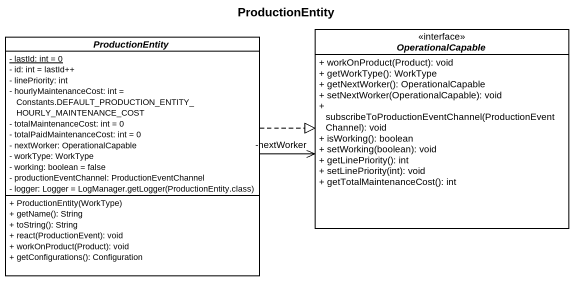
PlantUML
@startuml
title ProductionEntity
hide circle
hide empty members
skinparam classAttributeIconSize 0
abstract class ProductionEntity {
  {static} - lastId: int = 0
  - id: int = lastId++
  - linePriority: int
  - hourlyMaintenanceCost: int = Constants.DEFAULT_PRODUCTION_ENTITY_HOURLY_MAINTENANCE_COST
  - totalMaintenanceCost: int = 0
  - totalPaidMaintenanceCost: int = 0
  - nextWorker: OperationalCapable
  - workType: WorkType
  - working: boolean = false
  - productionEventChannel: ProductionEventChannel
  {field} - logger: Logger = LogManager.getLogger(ProductionEntity.class)
  + ProductionEntity(WorkType)
  + getName(): String
  + toString(): String
  + react(ProductionEvent): void
  + workOnProduct(Product): void
  + getConfigurations(): Configuration
}
interface OperationalCapable <<interface>> {
  + workOnProduct(Product): void
  + getWorkType(): WorkType
  + getNextWorker(): OperationalCapable
  + setNextWorker(OperationalCapable): void
  + subscribeToProductionEventChannel(ProductionEventChannel): void
  + isWorking(): boolean
  + setWorking(boolean): void
  + getLinePriority(): int
  + setLinePriority(int): void
  + getTotalMaintenanceCost(): int
}
ProductionEntity -right-> "-nextWorker" OperationalCapable
ProductionEntity .right.|> OperationalCapable
@enduml
